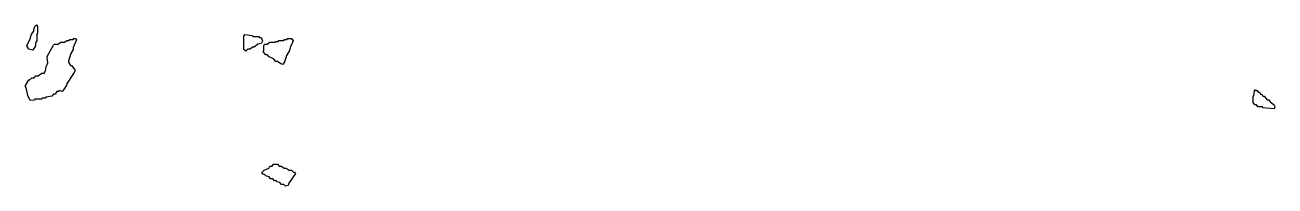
# Model space of a CAD drawing. Header units: millimetres. Extents: x 0 to 3560, y 0 to 459.
import ezdxf

# ---------------------------------------------------------------- set-up
doc = ezdxf.new("R2010")
doc.units = ezdxf.units.MM
doc.layers.add('K', color=7, linetype='Continuous')

msp = doc.modelspace()

# ---------------------------------------------------------------- linework, layer by layer
at = {"layer": 'K'}
for points in [[(5, 399.9), (15, 419.1), (18.4, 432.8), (25, 441), (25, 446.4), (28.4, 454.7), (32.6, 458.9), (35.2, 454.7), (35.2, 435.4), (33.6, 432.7), (33.6, 413.5), (30.2, 408.1), (30.2, 399.8), (22.7, 387.4), (10.9, 390.2), (5, 399.9)], [(623.4, 427.3), (625.9, 431.5), (647.7, 428.7), (649.3, 426), (666, 426), (667.7, 423.2), (672.7, 423.2), (676.9, 413.6), (672.7, 406.6), (662.7, 403.9), (652.7, 395.7), (647.7, 395.7), (641, 390.2), (634.3, 390.2), (629.3, 384.7), (623.4, 388.9), (623.4, 427.3)], [(8.4, 257.5), (3.4, 279.4), (0, 284.9), (10.9, 302.8), (14.2, 302.8), (19.2, 308.2), (25.9, 308.2), (30.9, 313.7), (37.6, 313.7), (47.6, 321.9), (54.2, 321.9), (58.4, 328.7), (60, 339.7), (65, 350.6), (63.3, 367), (65, 372.5), (80.9, 401.3), (84.2, 404.1), (94.2, 404.1), (100.9, 409.6), (112.6, 409.6), (119.2, 415), (125.9, 415), (127.6, 417.8), (137.6, 417.8), (139.2, 420.5), (144.3, 420.5), (146.9, 416.3), (136.9, 394.4), (136.9, 388.9), (130.2, 377.9), (123.6, 356), (123.6, 353.4), (129.3, 343.8), (132.7, 343.8), (141.9, 331.5), (141.9, 328.7), (140.2, 323.2), (118.6, 290.3), (118.6, 287.6), (112.7, 278), (106, 269.7), (97.7, 272.4), (96, 269.7), (91, 269.7), (86, 261.5), (81, 261.5), (76, 256), (59.3, 253.3), (57.7, 250.5), (49.3, 250.5), (47.7, 247.8), (27.7, 247.8), (26, 245.1), (15.1, 243.7), (8.4, 257.5)], [(714.2, 354.6), (707.6, 362.8), (695.9, 368.3), (690.9, 373.8), (685.9, 373.8), (678.3, 383.4), (680, 386.2), (680, 399.9), (682.6, 404.1), (689.3, 404.1), (697.6, 409.6), (712.6, 409.6), (714.2, 412.3), (720.9, 412.3), (722.6, 415), (737.6, 415), (739.2, 417.8), (745.9, 417.8), (747.6, 420.5), (759.3, 420.5), (763.6, 413.6), (755.2, 394.4), (753.5, 386.1), (745.2, 372.4), (740.2, 356), (734.3, 346.4), (728.4, 347.8), (719.3, 354.6), (714.2, 354.6)], [(3525.9, 223.2), (3524.2, 225.9), (3510.9, 225.9), (3507.6, 231.4), (3502.6, 231.4), (3498.4, 238.3), (3498.4, 254.8), (3500, 257.5), (3501.7, 271.2), (3504.3, 275.5), (3506, 272.6), (3509.3, 272.6), (3512.7, 267.2), (3516, 267.2), (3519.3, 261.7), (3522.7, 261.7), (3526, 256.2), (3529.3, 256.2), (3537.7, 245.3), (3542.7, 245.3), (3546, 239.8), (3557.7, 231.5), (3560.2, 227.4), (3557.7, 220.4), (3525.9, 223.2)], [(730.9, 4.1), (725.9, 9.6), (717.6, 12.3), (715.9, 15.1), (710.9, 15.1), (705.9, 20.5), (699.2, 20.5), (695.9, 26), (685.9, 28.8), (680.9, 34.2), (677.6, 34.2), (675, 38.5), (680.9, 45.4), (694.2, 50.8), (697.6, 56.3), (704.2, 56.3), (707.6, 61.8), (719.3, 61.8), (724.3, 56.3), (731, 56.3), (737.7, 50.9), (744.3, 50.9), (752.6, 45.4), (759.3, 45.4), (764.3, 39.9), (767.7, 39.9), (770.2, 35.7), (751.9, 8.3), (749.4, 1.4), (741.8, 0), (737.6, 4.1), (730.9, 4.1)]]:
    msp.add_lwpolyline(points, close=True, dxfattribs=at)

doc.saveas('drawing.dxf')
